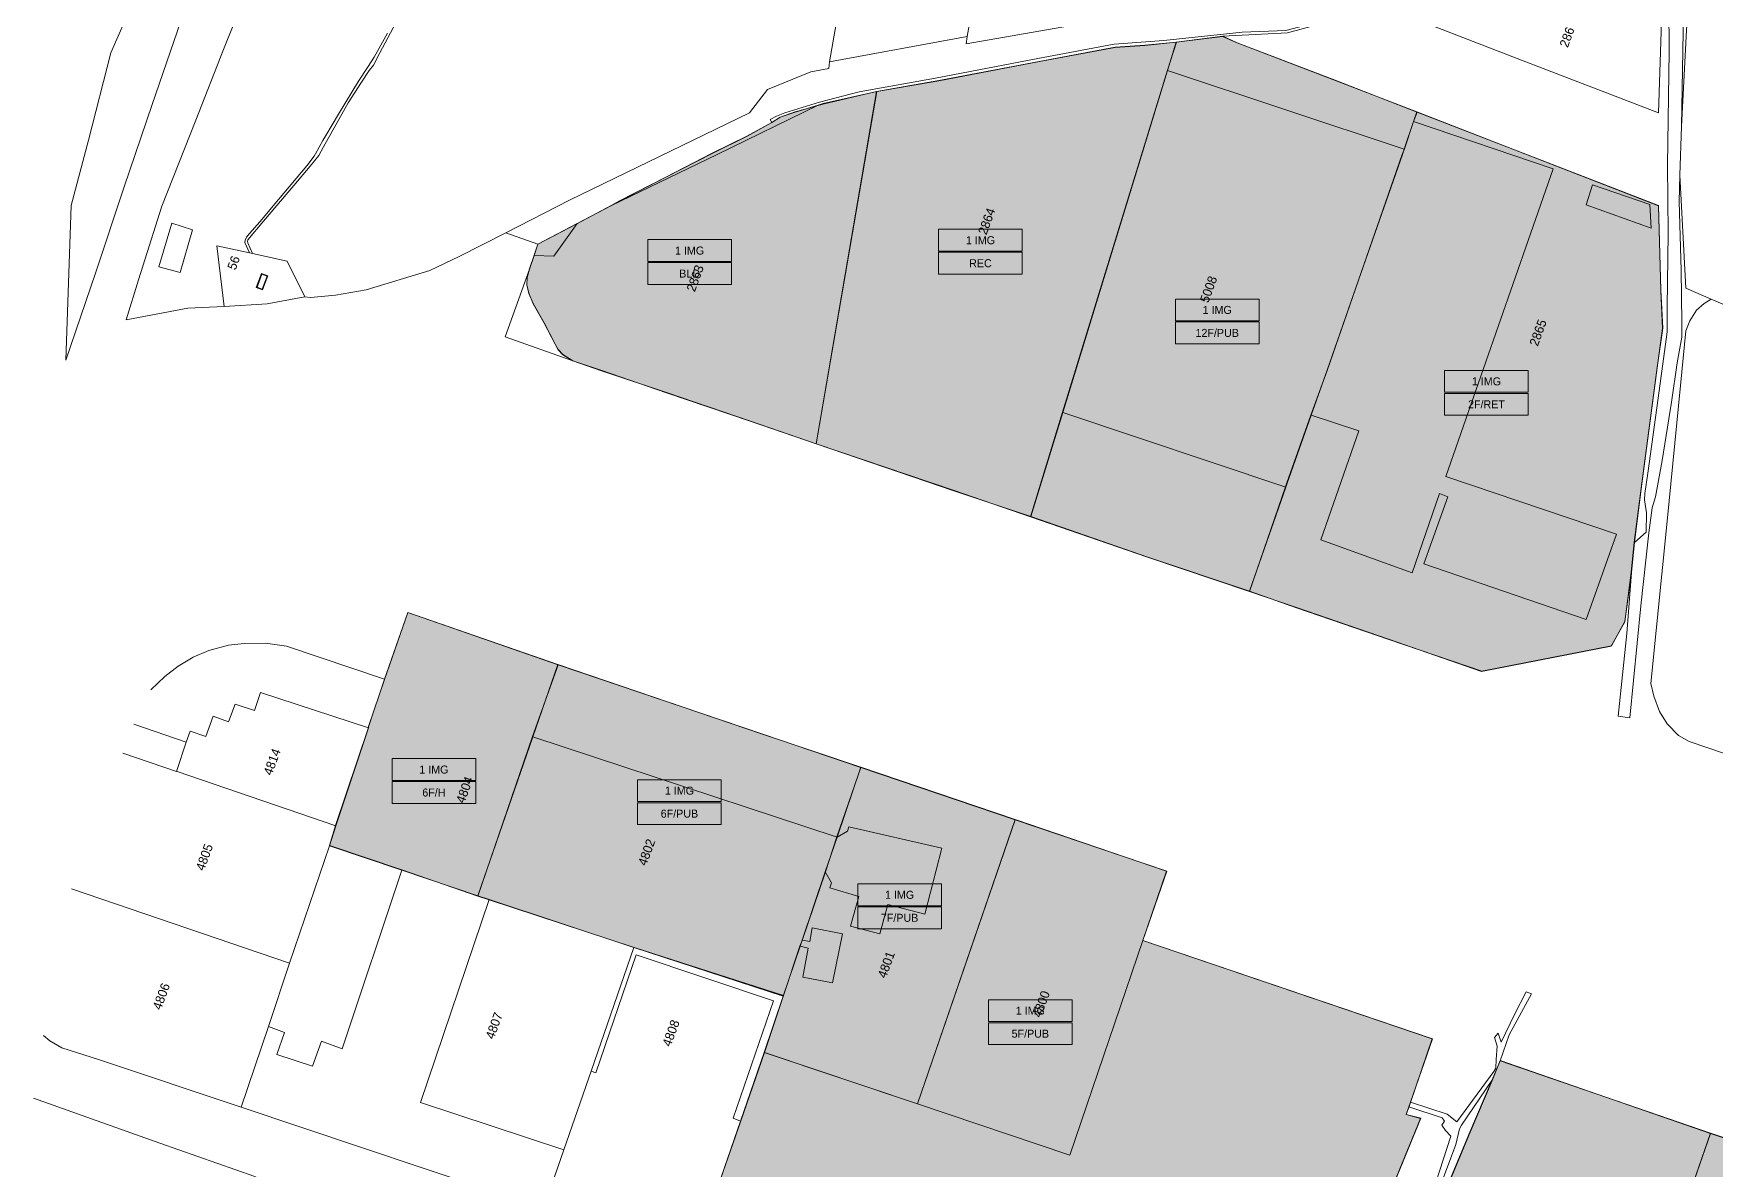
# Model space of a CAD drawing. Header units: metres. Extents: x -334141 to -333355, y -28195 to -27441.
# Drawn here: x -334075.8 to -333844.4, y -27808.7 to -27652.5 of the extents above; entities that cross this region are included whole.
import ezdxf
from ezdxf.enums import TextEntityAlignment as Align

# ---------------------------------------------------------------- set-up
doc = ezdxf.new("R2010")
doc.units = ezdxf.units.M
for name, color, linetype, lineweight, true_color in [('EB-11-PICTURES-PARCEL-COMMERCIAL', 7, 'CONTINUOUS', 18, 0x7c664f), ('EB-11-PICTURES-PARCEL-CONSTRUCTION', 7, 'CONTINUOUS', 18, 0xc8bcac), ('EB-11-PICTURES-PARCEL-INSTITUTIONAL', 7, 'CONTINUOUS', 18, 0x626568), ('EB-11-PICTURES-PARCEL-MULTIPLE', 7, 'CONTINUOUS', 18, 0x4a5a46), ('EB-11-PICTURES-PARCEL-RESIDENTIAL', 7, 'CONTINUOUS', 18, 0x4a5a46), ('EB-11-PICTURES-SCREENSHOT-COUNT', 7, 'CONTINUOUS', 18, 0x4a5a46), ('EB-11-PICTURES-TAG-COMMERCIAL', 7, 'CONTINUOUS', 18, 0x7c664f), ('EB-11-PICTURES-TAG-CONSTRUCTION', 7, 'CONTINUOUS', 18, 0xc8bcac), ('EB-11-PICTURES-TAG-INSTITUTIONAL', 7, 'CONTINUOUS', 18, 0x626568), ('EB-11-PICTURES-TAG-RECORDED', 7, 'CONTINUOUS', 18, 0x4a5a46), ('EB-11-PICTURES-TAG-RESIDENTIAL', 7, 'CONTINUOUS', 18, 0x4a5a46), ('EB-BASE-CADASTRAL-AREA', 7, 'CONTINUOUS', 9, 0x8a8d90), ('EB-BASE-DIVIDING', 7, 'CONTINUOUS', 18, 0xc8bcac), ('EB-BASE-EASEMENTS', 7, 'CONTINUOUS', 18, 0x71806b), ('EB-BASE-PARCEL-NUMBERS', 7, 'CONTINUOUS', 9, 0x8a8d90), ('EB-BASE-PARCELS', 7, 'CONTINUOUS', 18, 0x8a8d90), ('EB-BASE-STRUCTURES', 7, 'CONTINUOUS', 18, 0x4e504d)]:
    doc.layers.add(name, color=color, linetype=linetype, lineweight=lineweight, true_color=true_color)
doc.styles.add('OD-INTER', font='Inter.ttf')

msp = doc.modelspace()

# ---------------------------------------------------------------- hatches: boundary and pattern name
at = {"layer": 'EB-11-PICTURES-PARCEL-COMMERCIAL', "transparency": 33554656}
for points in [[(-333858.91, -27736.68), (-333876.72, -27740.16), (-333889.52, -27735.71), (-333902.15, -27731.38), (-333908.64, -27729.15), (-333903.69, -27714.78), (-333903.48, -27714.24), (-333900.19, -27704.92), (-333897.94, -27698.78), (-333893.3, -27685.29), (-333887.63, -27669.06), (-333887.33, -27668.29), (-333886.08, -27664.56), (-333885.58, -27663.25), (-333852.42, -27676.08), (-333852.09, -27687.74), (-333851.82, -27692.97), (-333852.56, -27698.38), (-333854.7, -27714.29), (-333855.72, -27722.36), (-333856.15, -27726.56), (-333857.04, -27733.31), (-333858.91, -27736.68)], [(-333845.26, -27803.66), (-333860.93, -27848.73), (-333891.65, -27835.21), (-333887.51, -27825.59), (-333878.31, -27803.49), (-333875.28, -27796.38), (-333874.16, -27793.64), (-333845.26, -27803.66)]]:
    msp.add_hatch(color=256, dxfattribs=at).paths.add_polyline_path(points)
at = {"layer": 'EB-11-PICTURES-PARCEL-CONSTRUCTION', "transparency": 33554656}
msp.add_hatch(color=256, dxfattribs=at).paths.add_polyline_path([(-333977.71, -27666.54), (-333974.31, -27664.67), (-333973.18, -27663.93), (-333971.12, -27663.23), (-333967.94, -27662.34), (-333967.28, -27662.14), (-333959.91, -27660.4), (-333968.19, -27708.84), (-333977.25, -27705.75), (-333988.77, -27701.79), (-333997.74, -27698.81), (-334001.67, -27697.45), (-334003.03, -27696.62), (-334003.66, -27695.93), (-334004.09, -27695.14), (-334005.65, -27692.2), (-334007.13, -27689.59), (-334007.73, -27688.13), (-334007.97, -27687.01), (-334007.93, -27686.01), (-334007.61, -27684.8), (-334006.99, -27682.94), (-334006.47, -27681.4), (-334001.1, -27678.6), (-333996.38, -27676.1), (-333995.25, -27675.47), (-333982.52, -27668.93), (-333977.71, -27666.54)])
at = {"layer": 'EB-11-PICTURES-PARCEL-INSTITUTIONAL', "transparency": 33554656}
for points in [[(-333903.69, -27714.78), (-333908.64, -27729.15), (-333922.64, -27724.44), (-333938.73, -27718.88), (-333934.34, -27704.49), (-333919.9, -27657.49), (-333918.66, -27653.64), (-333912.33, -27652.87), (-333910.33, -27653.72), (-333896.63, -27658.97), (-333885.58, -27663.25), (-333886.08, -27664.56), (-333887.33, -27668.29), (-333887.63, -27669.06), (-333893.3, -27685.29), (-333897.94, -27698.78), (-333900.19, -27704.92), (-333903.48, -27714.24), (-333903.69, -27714.78)], [(-334007.2, -27749.09), (-334003.7, -27739.23), (-333975.53, -27748.77), (-333962.08, -27753.35), (-333965.38, -27762.89), (-333966.94, -27767.72), (-333970.14, -27777.16), (-333970.45, -27777.92), (-333972.72, -27784.72), (-333993.23, -27778.12), (-334013.18, -27771.53), (-334014.73, -27771.03), (-334007.2, -27749.09)], [(-333965.38, -27762.89), (-333962.08, -27753.35), (-333940.85, -27760.54), (-333954.27, -27799.59), (-333975.31, -27792.52), (-333972.72, -27784.72), (-333970.45, -27777.92), (-333970.14, -27777.16), (-333966.94, -27767.72), (-333965.38, -27762.89)], [(-333923.3, -27777.15), (-333933.32, -27806.65), (-333954.27, -27799.59), (-333940.85, -27760.54), (-333920, -27767.6), (-333923.3, -27777.15)]]:
    msp.add_hatch(color=256, dxfattribs=at).paths.add_polyline_path(points)
at = {"layer": 'EB-11-PICTURES-PARCEL-MULTIPLE', "transparency": 33554656}
for points in [[(-333923.02, -27654.05), (-333918.66, -27653.64), (-333919.9, -27657.49), (-333934.34, -27704.49), (-333938.73, -27718.88), (-333949.25, -27715.28), (-333968.19, -27708.84), (-333959.91, -27660.4), (-333951.34, -27658.93), (-333937.54, -27656.31), (-333927.11, -27654.34), (-333923.02, -27654.05)], [(-333985.11, -27820.81), (-333984.38, -27818.62), (-333978.61, -27802.06), (-333975.31, -27792.52), (-333954.27, -27799.59), (-333933.32, -27806.65), (-333923.3, -27777.15), (-333883.5, -27790.65), (-333886.5, -27799.43), (-333886.7, -27799.97), (-333887.11, -27801.07), (-333885.09, -27801.58), (-333901.7, -27842.07), (-333902.67, -27843.37), (-333903.63, -27844.22), (-333904.96, -27845.07), (-333905.43, -27845.38), (-333907.12, -27845.99), (-333908.79, -27846.04), (-333909.99, -27846), (-333985.11, -27820.81)], [(-333845.26, -27803.66), (-333812.78, -27814.57), (-333829.29, -27862.61), (-333845.79, -27855.37), (-333853.63, -27851.98), (-333860.93, -27848.73), (-333845.26, -27803.66)]]:
    msp.add_hatch(color=256, dxfattribs=at).paths.add_polyline_path(points)
at = {"layer": 'EB-11-PICTURES-PARCEL-RESIDENTIAL', "transparency": 33554656}
msp.add_hatch(color=256, dxfattribs=at).paths.add_polyline_path([(-334029.74, -27747.85), (-334029.74, -27747.74), (-334027.57, -27741.27), (-334024.37, -27732.06), (-334003.7, -27739.23), (-334007.2, -27749.09), (-334014.73, -27771.03), (-334025.16, -27767.44), (-334035.13, -27764.09), (-334034.29, -27761.35), (-334029.74, -27747.85)])
at = {"layer": 'EB-11-PICTURES-SCREENSHOT-COUNT', "transparency": 33554687}
for points in [[(-333991.36, -27683.79), (-333979.86, -27683.79), (-333979.86, -27680.79), (-333991.36, -27680.79)], [(-333951.37, -27682.37), (-333939.87, -27682.37), (-333939.87, -27679.37), (-333951.37, -27679.37)], [(-333918.82, -27691.95), (-333907.32, -27691.95), (-333907.32, -27688.95), (-333918.82, -27688.95)], [(-333881.8, -27701.77), (-333870.3, -27701.77), (-333870.3, -27698.77), (-333881.8, -27698.77)], [(-334026.52, -27755.14), (-334015.02, -27755.14), (-334015.02, -27752.14), (-334026.52, -27752.14)], [(-333992.76, -27758.04), (-333981.26, -27758.04), (-333981.26, -27755.04), (-333992.76, -27755.04)], [(-333962.49, -27772.36), (-333950.99, -27772.36), (-333950.99, -27769.36), (-333962.49, -27769.36)], [(-333944.51, -27788.29), (-333933.01, -27788.29), (-333933.01, -27785.29), (-333944.51, -27785.29)]]:
    msp.add_hatch(color=256, dxfattribs=at).paths.add_polyline_path(points)
at = {"layer": 'EB-11-PICTURES-TAG-COMMERCIAL', "transparency": 33554687}
msp.add_hatch(color=256, dxfattribs=at).paths.add_polyline_path([(-333881.8, -27704.93), (-333870.3, -27704.93), (-333870.3, -27701.93), (-333881.8, -27701.93)])
at = {"layer": 'EB-11-PICTURES-TAG-CONSTRUCTION', "transparency": 33554687}
msp.add_hatch(color=256, dxfattribs=at).paths.add_polyline_path([(-333991.36, -27686.95), (-333979.86, -27686.95), (-333979.86, -27683.95), (-333991.36, -27683.95)])
at = {"layer": 'EB-11-PICTURES-TAG-INSTITUTIONAL', "transparency": 33554687}
for points in [[(-333918.82, -27695.11), (-333907.32, -27695.11), (-333907.32, -27692.11), (-333918.82, -27692.11)], [(-333992.76, -27761.2), (-333981.26, -27761.2), (-333981.26, -27758.2), (-333992.76, -27758.2)], [(-333962.49, -27775.52), (-333950.99, -27775.52), (-333950.99, -27772.52), (-333962.49, -27772.52)], [(-333944.51, -27791.45), (-333933.01, -27791.45), (-333933.01, -27788.45), (-333944.51, -27788.45)]]:
    msp.add_hatch(color=256, dxfattribs=at).paths.add_polyline_path(points)
at = {"layer": 'EB-11-PICTURES-TAG-RECORDED', "transparency": 33554687}
msp.add_hatch(color=256, dxfattribs=at).paths.add_polyline_path([(-333951.37, -27685.53), (-333939.87, -27685.53), (-333939.87, -27682.53), (-333951.37, -27682.53)])
at = {"layer": 'EB-11-PICTURES-TAG-RESIDENTIAL', "transparency": 33554687}
msp.add_hatch(color=256, dxfattribs=at).paths.add_polyline_path([(-334026.52, -27758.3), (-334015.02, -27758.3), (-334015.02, -27755.3), (-334026.52, -27755.3)])

# ---------------------------------------------------------------- linework, layer by layer
at = {"layer": 'EB-11-PICTURES-PARCEL-COMMERCIAL'}
for points in [[(-333858.91, -27736.68), (-333876.72, -27740.16), (-333889.52, -27735.71), (-333902.15, -27731.38), (-333908.64, -27729.15), (-333903.69, -27714.78), (-333903.48, -27714.24), (-333900.19, -27704.92), (-333897.94, -27698.78), (-333893.3, -27685.29), (-333887.63, -27669.06), (-333887.33, -27668.29), (-333886.08, -27664.56), (-333885.58, -27663.25), (-333852.42, -27676.08), (-333852.09, -27687.74), (-333851.82, -27692.97), (-333852.56, -27698.38), (-333854.7, -27714.29), (-333855.72, -27722.36), (-333856.15, -27726.56), (-333857.04, -27733.31), (-333858.91, -27736.68)], [(-333845.26, -27803.66), (-333860.93, -27848.73), (-333891.65, -27835.21), (-333887.51, -27825.59), (-333878.31, -27803.49), (-333875.28, -27796.38), (-333874.16, -27793.64), (-333845.26, -27803.66)]]:
    msp.add_lwpolyline(points, close=True, dxfattribs=at)
at = {"layer": 'EB-11-PICTURES-PARCEL-CONSTRUCTION'}
msp.add_lwpolyline([(-333977.71, -27666.54), (-333974.31, -27664.67), (-333973.18, -27663.93), (-333971.12, -27663.23), (-333967.94, -27662.34), (-333967.28, -27662.14), (-333959.91, -27660.4), (-333968.19, -27708.84), (-333977.25, -27705.75), (-333988.77, -27701.79), (-333997.74, -27698.81), (-334001.67, -27697.45), (-334003.03, -27696.62), (-334003.66, -27695.93), (-334004.09, -27695.14), (-334005.65, -27692.2), (-334007.13, -27689.59), (-334007.73, -27688.13), (-334007.97, -27687.01), (-334007.93, -27686.01), (-334007.61, -27684.8), (-334006.99, -27682.94), (-334006.47, -27681.4), (-334001.1, -27678.6), (-333996.38, -27676.1), (-333995.25, -27675.47), (-333982.52, -27668.93), (-333977.71, -27666.54)], close=True, dxfattribs=at)
at = {"layer": 'EB-11-PICTURES-PARCEL-INSTITUTIONAL'}
for points in [[(-333903.69, -27714.78), (-333908.64, -27729.15), (-333922.64, -27724.44), (-333938.73, -27718.88), (-333934.34, -27704.49), (-333919.9, -27657.49), (-333918.66, -27653.64), (-333912.33, -27652.87), (-333910.33, -27653.72), (-333896.63, -27658.97), (-333885.58, -27663.25), (-333886.08, -27664.56), (-333887.33, -27668.29), (-333887.63, -27669.06), (-333893.3, -27685.29), (-333897.94, -27698.78), (-333900.19, -27704.92), (-333903.48, -27714.24), (-333903.69, -27714.78)], [(-334007.2, -27749.09), (-334003.7, -27739.23), (-333975.53, -27748.77), (-333962.08, -27753.35), (-333965.38, -27762.89), (-333966.94, -27767.72), (-333970.14, -27777.16), (-333970.45, -27777.92), (-333972.72, -27784.72), (-333993.23, -27778.12), (-334013.18, -27771.53), (-334014.73, -27771.03), (-334007.2, -27749.09)], [(-333965.38, -27762.89), (-333962.08, -27753.35), (-333940.85, -27760.54), (-333954.27, -27799.59), (-333975.31, -27792.52), (-333972.72, -27784.72), (-333970.45, -27777.92), (-333970.14, -27777.16), (-333966.94, -27767.72), (-333965.38, -27762.89)], [(-333923.3, -27777.15), (-333933.32, -27806.65), (-333954.27, -27799.59), (-333940.85, -27760.54), (-333920, -27767.6), (-333923.3, -27777.15)]]:
    msp.add_lwpolyline(points, close=True, dxfattribs=at)
at = {"layer": 'EB-11-PICTURES-PARCEL-MULTIPLE'}
for points in [[(-333923.02, -27654.05), (-333918.66, -27653.64), (-333919.9, -27657.49), (-333934.34, -27704.49), (-333938.73, -27718.88), (-333949.25, -27715.28), (-333968.19, -27708.84), (-333959.91, -27660.4), (-333951.34, -27658.93), (-333937.54, -27656.31), (-333927.11, -27654.34), (-333923.02, -27654.05)], [(-333985.11, -27820.81), (-333984.38, -27818.62), (-333978.61, -27802.06), (-333975.31, -27792.52), (-333954.27, -27799.59), (-333933.32, -27806.65), (-333923.3, -27777.15), (-333883.5, -27790.65), (-333886.5, -27799.43), (-333886.7, -27799.97), (-333887.11, -27801.07), (-333885.09, -27801.58), (-333901.7, -27842.07), (-333902.67, -27843.37), (-333903.63, -27844.22), (-333904.96, -27845.07), (-333905.43, -27845.38), (-333907.12, -27845.99), (-333908.79, -27846.04), (-333909.99, -27846), (-333985.11, -27820.81)], [(-333845.26, -27803.66), (-333812.78, -27814.57), (-333829.29, -27862.61), (-333845.79, -27855.37), (-333853.63, -27851.98), (-333860.93, -27848.73), (-333845.26, -27803.66)]]:
    msp.add_lwpolyline(points, close=True, dxfattribs=at)
at = {"layer": 'EB-11-PICTURES-PARCEL-RESIDENTIAL'}
msp.add_lwpolyline([(-334029.74, -27747.85), (-334029.74, -27747.74), (-334027.57, -27741.27), (-334024.37, -27732.06), (-334003.7, -27739.23), (-334007.2, -27749.09), (-334014.73, -27771.03), (-334025.16, -27767.44), (-334035.13, -27764.09), (-334034.29, -27761.35), (-334029.74, -27747.85)], close=True, dxfattribs=at)
at = {"layer": 'EB-11-PICTURES-SCREENSHOT-COUNT'}
for points in [[(-333991.36, -27683.79), (-333979.86, -27683.79), (-333979.86, -27680.79), (-333991.36, -27680.79)], [(-333951.37, -27682.37), (-333939.87, -27682.37), (-333939.87, -27679.37), (-333951.37, -27679.37)], [(-333918.82, -27691.95), (-333907.32, -27691.95), (-333907.32, -27688.95), (-333918.82, -27688.95)], [(-333881.8, -27701.77), (-333870.3, -27701.77), (-333870.3, -27698.77), (-333881.8, -27698.77)], [(-334026.52, -27755.14), (-334015.02, -27755.14), (-334015.02, -27752.14), (-334026.52, -27752.14)], [(-333992.76, -27758.04), (-333981.26, -27758.04), (-333981.26, -27755.04), (-333992.76, -27755.04)], [(-333962.49, -27772.36), (-333950.99, -27772.36), (-333950.99, -27769.36), (-333962.49, -27769.36)], [(-333944.51, -27788.29), (-333933.01, -27788.29), (-333933.01, -27785.29), (-333944.51, -27785.29)]]:
    msp.add_lwpolyline(points, close=True, dxfattribs=at)
at = {"layer": 'EB-11-PICTURES-TAG-COMMERCIAL'}
msp.add_lwpolyline([(-333881.8, -27704.93), (-333870.3, -27704.93), (-333870.3, -27701.93), (-333881.8, -27701.93)], close=True, dxfattribs=at)
at = {"layer": 'EB-11-PICTURES-TAG-CONSTRUCTION'}
msp.add_lwpolyline([(-333991.36, -27686.95), (-333979.86, -27686.95), (-333979.86, -27683.95), (-333991.36, -27683.95)], close=True, dxfattribs=at)
at = {"layer": 'EB-11-PICTURES-TAG-INSTITUTIONAL'}
for points in [[(-333918.82, -27695.11), (-333907.32, -27695.11), (-333907.32, -27692.11), (-333918.82, -27692.11)], [(-333992.76, -27761.2), (-333981.26, -27761.2), (-333981.26, -27758.2), (-333992.76, -27758.2)], [(-333962.49, -27775.52), (-333950.99, -27775.52), (-333950.99, -27772.52), (-333962.49, -27772.52)], [(-333944.51, -27791.45), (-333933.01, -27791.45), (-333933.01, -27788.45), (-333944.51, -27788.45)]]:
    msp.add_lwpolyline(points, close=True, dxfattribs=at)
at = {"layer": 'EB-11-PICTURES-TAG-RECORDED'}
msp.add_lwpolyline([(-333951.37, -27685.53), (-333939.87, -27685.53), (-333939.87, -27682.53), (-333951.37, -27682.53)], close=True, dxfattribs=at)
at = {"layer": 'EB-11-PICTURES-TAG-RESIDENTIAL'}
msp.add_lwpolyline([(-334026.52, -27758.3), (-334015.02, -27758.3), (-334015.02, -27755.3), (-334026.52, -27755.3)], close=True, dxfattribs=at)
at = {"layer": 'EB-BASE-CADASTRAL-AREA'}
for points in [[(-334045.19, -27687.37), (-334044.48, -27685.44), (-334043.61, -27685.75), (-334044.32, -27687.69), (-334045.19, -27687.37)], [(-334045.09, -27687.34), (-334044.43, -27685.54), (-334043.71, -27685.8), (-334044.37, -27687.6), (-334045.09, -27687.34)]]:
    msp.add_lwpolyline(points, dxfattribs=at)
at = {"layer": 'EB-BASE-DIVIDING'}
for points in [[(-333849.25, -27665.23), (-333848.94, -27649.6), (-333848.81, -27643.19), (-333851.02, -27642.47), (-333850.91, -27654.86), (-333851.16, -27670.54), (-333851.08, -27679.91), (-333851.22, -27690.12), (-333851.19, -27693.47), (-333852.43, -27702.57), (-333853.86, -27712.87), (-333854.28, -27715.71), (-333854.31, -27716.57), (-333854.07, -27718.33), (-333854.1, -27721.02), (-333855.71, -27722.41)], [(-333885.38, -27647.42), (-333885.55, -27647.05), (-333895.82, -27649.95), (-333903.64, -27652.05), (-333909.64, -27652.28), (-333920.4, -27653.41), (-333927.22, -27653.92), (-333937.75, -27655.88), (-333951.78, -27658.59), (-333962.28, -27660.46), (-333967.75, -27661.87), (-333972.51, -27663.36), (-333973.68, -27663.83), (-333974.52, -27664.29), (-333974.31, -27664.67)], [(-333890.21, -27648.8), (-333903.39, -27652.36), (-333912.3, -27652.82)], [(-333856.12, -27726.57), (-333856.77, -27734.94), (-333857.96, -27746.31), (-333856.35, -27746.52), (-333854.83, -27731.12), (-333853.74, -27721.11), (-333853.29, -27717.68), (-333852.8, -27716.16), (-333851.88, -27711.17), (-333850.63, -27703.14), (-333849.85, -27697.71), (-333849.17, -27694.18), (-333849.21, -27692.15), (-333849.29, -27685.02), (-333849.55, -27675.55), (-333849.48, -27671.94)], [(-334010.86, -27679.83), (-334006.47, -27681.41)], [(-333886.49, -27799.37), (-333881.46, -27801), (-333880.12, -27802.08), (-333875.02, -27795.15), (-333874.77, -27794.68), (-333874.7, -27793.5), (-333874.58, -27791.69), (-333874.96, -27790.49), (-333874.43, -27789.88), (-333874.03, -27791.14), (-333872.21, -27787.32), (-333870.6, -27784.21), (-333869.87, -27784.46), (-333872.92, -27790.13), (-333874.15, -27793.68)], [(-333875.31, -27796.41), (-333879.5, -27802.51), (-333879.75, -27803.04), (-333880.26, -27805.17), (-333882.36, -27810.84)], [(-333883, -27810.4), (-333880.93, -27804.05), (-333881.68, -27803.27), (-333882.18, -27802.52), (-333881.83, -27801.96), (-333882.16, -27801.51), (-333886.71, -27800)]]:
    msp.add_lwpolyline(points, dxfattribs=at)
at = {"layer": 'EB-BASE-EASEMENTS'}
for points in [[(-334025.99, -27651), (-334028.18, -27655.1), (-334029.08, -27656.79), (-334029.68, -27657.54), (-334030.74, -27659.14), (-334032.57, -27661.97), (-334033.85, -27664.27), (-334035.94, -27668.04), (-334036.58, -27669.21), (-334037.78, -27670.7), (-334040.03, -27673.35), (-334044.19, -27678.25), (-334046.35, -27680.8), (-334046.41, -27681.04), (-334046.34, -27681.24), (-334045.7, -27682.71)], [(-334046.1, -27682.62), (-334046.75, -27681.18), (-334046.73, -27680.85), (-334046.52, -27680.45), (-334046.13, -27679.96), (-334044.68, -27678.33), (-334042.15, -27675.27), (-334038.25, -27670.63), (-334037.23, -27669.33), (-334037.05, -27669.01), (-334036.02, -27667.18), (-334035.64, -27666.47), (-334033.89, -27663.53), (-334031.14, -27659.01), (-334029.9, -27657.14), (-334029, -27655.71), (-334027.15, -27652.4)], [(-334054.81, -27749.87), (-334062.01, -27747.4)]]:
    msp.add_lwpolyline(points, dxfattribs=at)
at = {"layer": 'EB-BASE-PARCELS'}
for points in [[(-334071.39, -27697.38), (-334067.28, -27685.38), (-334063.36, -27673.52), (-334059.52, -27662.21), (-334053.55, -27644.85), (-334050.93, -27638.1), (-334049.22, -27633.89), (-334044.48, -27622), (-334042.04, -27615.68), (-334035.2, -27602.6)], [(-334008.43, -27613.46), (-334012.51, -27611.76), (-334028.14, -27605.24), (-334031.21, -27610.13), (-334035.55, -27619.14), (-334041.08, -27633.19), (-334049.71, -27654.65), (-334053.52, -27664.37), (-334058.16, -27676.18), (-334061.37, -27686.33), (-334063.07, -27691.83)], [(-334048.29, -27616.77), (-334049.32, -27619.07), (-334056.08, -27634.3), (-334065.17, -27655.09), (-334068.28, -27667.1), (-334070.66, -27676.11), (-334071.39, -27697.38)], [(-333966.39, -27656.35), (-333962.26, -27632.72)], [(-333945.12, -27640), (-333947.44, -27652.84)], [(-333885.38, -27647.42), (-333860.16, -27642.55), (-333851.7, -27642.38), (-333852.42, -27663.35), (-333871.84, -27655.87), (-333890.21, -27648.8)], [(-333849.25, -27665.23), (-333848.54, -27651.99), (-333848.01, -27643.51), (-333842.82, -27646.12), (-333825.44, -27654.72), (-333816.45, -27658.94), (-333813.31, -27660.37)], [(-333922.86, -27649.54), (-333933.37, -27651.38), (-333947.58, -27653.87), (-333947.44, -27652.84)], [(-333947.44, -27652.84), (-333966.39, -27656.35)], [(-333918.7, -27653.62), (-333923, -27654.09), (-333927.13, -27654.36), (-333937.51, -27656.31), (-333951.36, -27658.94), (-333959.88, -27660.42)], [(-333919.9, -27657.54), (-333918.7, -27653.62)], [(-333912.3, -27652.82), (-333918.7, -27653.62)], [(-333912.3, -27652.82), (-333910.34, -27653.72), (-333896.58, -27658.98), (-333885.61, -27663.2)], [(-333977.39, -27663.34), (-333974.91, -27660.15), (-333968.94, -27657.7), (-333966.46, -27657.24), (-333966.39, -27656.35)], [(-333934.3, -27704.53), (-333919.9, -27657.54)], [(-333968.2, -27708.87), (-333959.88, -27660.42)], [(-333959.88, -27660.42), (-333967.26, -27662.09), (-333967.93, -27662.3)], [(-333967.93, -27662.3), (-333971.08, -27663.27), (-333973.16, -27663.95), (-333974.31, -27664.67)], [(-334010.86, -27679.83), (-334002.11, -27675.37), (-333977.39, -27663.34)], [(-333974.31, -27664.67), (-333977.74, -27666.58), (-333982.51, -27668.91), (-333995.24, -27675.52), (-333996.36, -27676.11)], [(-333886.06, -27664.54), (-333887.35, -27668.33)], [(-333885.61, -27663.2), (-333886.06, -27664.54)], [(-333885.61, -27663.2), (-333852.41, -27676.12), (-333852.07, -27687.79), (-333851.85, -27693)], [(-333849.25, -27665.23), (-333849.48, -27671.94)], [(-333887.35, -27668.33), (-333887.61, -27669.08), (-333893.29, -27685.29), (-333897.97, -27698.73), (-333900.15, -27704.9)], [(-333849.48, -27671.94), (-333848.66, -27687.48), (-333845.15, -27688.97)], [(-333996.36, -27676.11), (-334001.07, -27678.58)], [(-334001.07, -27678.58), (-334006.47, -27681.41)], [(-334038.51, -27688.63), (-334037.75, -27688.74), (-334034.31, -27688.42), (-334030.09, -27687.67), (-334021.32, -27685.05), (-334017.3, -27683.1), (-334010.86, -27679.83)], [(-334006.47, -27681.41), (-334007, -27682.96)], [(-334046.1, -27682.62), (-334050.6, -27681.65), (-334049.59, -27689.98)], [(-334045.7, -27682.71), (-334046.1, -27682.62)], [(-334038.51, -27688.63), (-334040.96, -27683.74), (-334045.7, -27682.71)], [(-334007, -27682.96), (-334007.64, -27684.83)], [(-334007.64, -27684.83), (-334007.94, -27686.01), (-334007.98, -27687), (-334007.71, -27688.18), (-334007.11, -27689.55), (-334005.62, -27692.24), (-334004.11, -27695.17), (-334003.67, -27695.88), (-334003.04, -27696.59), (-334001.65, -27697.44)], [(-334063.07, -27691.83), (-334054.58, -27690.23), (-334049.59, -27689.98)], [(-334049.59, -27689.98), (-334043.68, -27689.59), (-334038.51, -27688.63)], [(-333848.2, -27749.78), (-333849.64, -27748.97), (-333851.21, -27747.36), (-333852.28, -27745.67), (-333853.05, -27743.56), (-333853.47, -27741.83), (-333851.21, -27719.47), (-333849.39, -27700.83), (-333848.64, -27693.31), (-333848.07, -27691.93), (-333847.15, -27690.47), (-333846.11, -27689.55), (-333845.15, -27688.97)], [(-333845.15, -27688.97), (-333819.82, -27699.87), (-333803.72, -27706.74)], [(-333855.71, -27722.41), (-333854.67, -27714.35), (-333852.59, -27698.43), (-333851.85, -27693)], [(-334001.65, -27697.44), (-333997.7, -27698.76), (-333988.79, -27701.83), (-333977.29, -27705.74), (-333968.2, -27708.87)], [(-333938.7, -27718.87), (-333934.3, -27704.53)], [(-333900.15, -27704.9), (-333903.46, -27714.27), (-333903.65, -27714.82)], [(-333968.2, -27708.87), (-333949.29, -27715.31), (-333938.7, -27718.87)], [(-333903.65, -27714.82), (-333908.65, -27729.12)], [(-333938.7, -27718.87), (-333922.6, -27724.44), (-333908.65, -27729.12)], [(-333856.12, -27726.57), (-333855.71, -27722.41)], [(-333876.68, -27740.11), (-333858.87, -27736.63), (-333857.04, -27733.29), (-333856.12, -27726.57)], [(-333908.65, -27729.12), (-333902.17, -27731.42), (-333889.49, -27735.75)], [(-334027.55, -27741.23), (-334024.35, -27732.05)], [(-334024.35, -27732.05), (-334003.71, -27739.19)], [(-334059.67, -27742.66), (-334057.74, -27740.85), (-334055.92, -27739.42), (-334053.85, -27738.21), (-334051.7, -27737.25), (-334049, -27736.54), (-334046.85, -27736.3), (-334043.93, -27736.25), (-334041.02, -27736.67), (-334027.55, -27741.23)], [(-333889.49, -27735.75), (-333876.68, -27740.11)], [(-334003.71, -27739.19), (-334007.16, -27749.15)], [(-334003.71, -27739.19), (-333975.57, -27748.78), (-333962.08, -27753.3)], [(-334029.77, -27747.89), (-334029.74, -27747.78), (-334027.55, -27741.23)], [(-334034.26, -27761.38), (-334029.77, -27747.89)], [(-334007.16, -27749.15), (-334014.73, -27771)], [(-333820.93, -27759.06), (-333848.2, -27749.78)], [(-334056.15, -27753.9), (-334063.52, -27751.38)], [(-334034.26, -27761.38), (-334056.06, -27753.93), (-334056.15, -27753.9)], [(-333965.34, -27762.92), (-333962.08, -27753.3)], [(-333940.87, -27760.51), (-333962.08, -27753.3)], [(-334035.14, -27764.11), (-334034.26, -27761.38)], [(-333940.87, -27760.51), (-333954.26, -27799.61)], [(-333940.87, -27760.51), (-333920.04, -27767.61)], [(-334035.14, -27764.11), (-334040.6, -27780.28)], [(-334025.17, -27767.48), (-334035.14, -27764.11)], [(-333966.96, -27767.72), (-333965.34, -27762.92)], [(-334014.73, -27771), (-334025.17, -27767.48)], [(-333970.13, -27777.1), (-333966.96, -27767.72)], [(-333920.04, -27767.61), (-333923.3, -27777.13)], [(-334040.6, -27780.28), (-334070.59, -27770.03)], [(-334013.18, -27771.51), (-334014.73, -27771)], [(-333993.26, -27778.1), (-334013.18, -27771.51)], [(-333993.26, -27778.1), (-333999.15, -27795.09)], [(-333972.73, -27784.78), (-333993.26, -27778.1)], [(-333972.73, -27784.78), (-333970.41, -27777.93)], [(-333970.41, -27777.93), (-333970.13, -27777.1)], [(-333923.3, -27777.13), (-333933.34, -27806.64), (-333954.26, -27799.61)], [(-333923.3, -27777.13), (-333883.47, -27790.66), (-333886.49, -27799.37)], [(-334040.6, -27780.28), (-334043.53, -27788.97)], [(-333975.34, -27792.53), (-333972.73, -27784.78)], [(-334074.45, -27790.18), (-334073.57, -27790.95), (-334071.94, -27791.92), (-334066.9, -27793.5), (-334047.27, -27800.05)], [(-334043.53, -27788.97), (-334047.27, -27800.05)], [(-333975.34, -27792.53), (-333978.61, -27802)], [(-333954.26, -27799.61), (-333975.34, -27792.53)], [(-333874.15, -27793.68), (-333875.31, -27796.41)], [(-333845.26, -27803.63), (-333874.15, -27793.68)], [(-333999.15, -27795.09), (-334002.89, -27805.9)], [(-333875.31, -27796.41), (-333878.32, -27803.48), (-333887.55, -27825.54), (-333891.62, -27835.24)], [(-334075.8, -27798.82), (-334058.47, -27804.99), (-334045.39, -27809.6), (-334034.61, -27814.63), (-334032.84, -27815.5), (-334024.57, -27818.23), (-334008.65, -27823.7)], [(-333886.49, -27799.37), (-333886.71, -27800)], [(-334047.27, -27800.05), (-334005.69, -27813.98)], [(-333985.12, -27820.81), (-333909.94, -27846.02), (-333908.81, -27846.05), (-333907.11, -27845.94), (-333905.39, -27845.33), (-333904.92, -27845.11), (-333903.61, -27844.19), (-333902.7, -27843.35), (-333901.7, -27842.05), (-333885.13, -27801.63), (-333887.08, -27801.05), (-333886.71, -27800)], [(-333978.61, -27802), (-333984.35, -27818.59)], [(-333860.89, -27848.73), (-333845.26, -27803.63)], [(-333812.81, -27814.56), (-333845.26, -27803.63)], [(-334002.89, -27805.9), (-334005.41, -27813.19)]]:
    msp.add_lwpolyline(points, dxfattribs=at)
at = {"layer": 'EB-BASE-STRUCTURES'}
for points in [[(-333887.35, -27668.33), (-333919.9, -27657.54)], [(-333996.36, -27676.11), (-333981.8, -27669.1), (-333967.93, -27662.3)], [(-333886.06, -27664.54), (-333866.87, -27671.07), (-333881.63, -27713.33), (-333858.15, -27721.29), (-333862.33, -27733.01), (-333884.65, -27725.34), (-333881.36, -27716.13), (-333882.51, -27715.7), (-333886.26, -27726.6), (-333898.81, -27722.05), (-333893.62, -27707.05), (-333900.15, -27704.9)], [(-333853.4, -27679.19), (-333862.35, -27676), (-333861.49, -27673.24), (-333853.59, -27675.95)], [(-333853.59, -27675.95), (-333853.4, -27679.19)], [(-334053.98, -27679.46), (-334055.64, -27685.29), (-334058.57, -27684.52), (-334056.78, -27678.53)], [(-334056.78, -27678.53), (-334053.98, -27679.46)], [(-334007, -27682.96), (-334004.28, -27683.07), (-334001.07, -27678.58)], [(-334007.64, -27684.83), (-334010.95, -27694.13), (-334001.65, -27697.44)], [(-333903.65, -27714.82), (-333934.3, -27704.53)], [(-334054.81, -27749.87), (-334054.3, -27748.35), (-334052.11, -27749.08), (-334051.13, -27746.32), (-334048.99, -27747.07), (-334048.11, -27744.64), (-334045.45, -27745.54), (-334044.6, -27743.04), (-334029.77, -27747.89)], [(-334056.15, -27753.9), (-334054.81, -27749.87)], [(-334007.16, -27749.15), (-333965.34, -27762.92)], [(-333966.96, -27767.72), (-333966.1, -27769.22), (-333966.32, -27769.91), (-333962.34, -27771.07), (-333963.47, -27775.15), (-333959.44, -27776.24), (-333958.34, -27772.17), (-333953.28, -27773.52), (-333950.91, -27764.43), (-333963.73, -27761.52), (-333963.89, -27762.13), (-333965.34, -27762.92)], [(-334025.17, -27767.48), (-334033.4, -27792.04), (-334036.24, -27790.96), (-334037.47, -27794.43), (-334042.36, -27792.83), (-334041.33, -27789.81), (-334043.53, -27788.97)], [(-334002.89, -27805.9), (-334022.61, -27799.42), (-334013.18, -27771.51)], [(-333970.13, -27777.1), (-333969.09, -27777.29), (-333968.75, -27775.42), (-333964.57, -27776.23), (-333965.98, -27782.97), (-333970.04, -27782.17), (-333969.32, -27778.21), (-333970.41, -27777.93)], [(-333978.61, -27802), (-333979.62, -27801.59), (-333974.09, -27785.44), (-333992.98, -27779.09), (-333998.52, -27795.32), (-333999.15, -27795.09)]]:
    msp.add_lwpolyline(points, dxfattribs=at)

# ---------------------------------------------------------------- texts
at = {"layer": 'EB-11-PICTURES-SCREENSHOT-COUNT', "true_color": 0xf4f2ed, "style": 'OD-INTER'}
for p in [(-333945.62, -27680.87), (-333985.61, -27682.29), (-333913.07, -27690.45), (-333876.05, -27700.27), (-334020.77, -27753.64), (-333987.01, -27756.54), (-333956.74, -27770.86), (-333938.76, -27786.79)]:
    msp.add_text('1 IMG', height=1.1, dxfattribs=at).set_placement(p, align=Align.MIDDLE_CENTER)
at = {"layer": 'EB-11-PICTURES-TAG-COMMERCIAL', "true_color": 0xf4f2ed, "style": 'OD-INTER'}
msp.add_text('2F/RET', height=1.1, dxfattribs=at).set_placement((-333876.05, -27703.43), align=Align.MIDDLE_CENTER)
at = {"layer": 'EB-11-PICTURES-TAG-CONSTRUCTION', "true_color": 0x151515, "style": 'OD-INTER'}
msp.add_text('BLD', height=1.1, dxfattribs=at).set_placement((-333985.61, -27685.45), align=Align.MIDDLE_CENTER)
at = {"layer": 'EB-11-PICTURES-TAG-INSTITUTIONAL', "true_color": 0xf4f2ed, "style": 'OD-INTER'}
for s, p in [('12F/PUB', (-333913.07, -27693.61)), ('6F/PUB', (-333987.01, -27759.7)), ('7F/PUB', (-333956.74, -27774.02)), ('5F/PUB', (-333938.76, -27789.95))]:
    msp.add_text(s, height=1.1, dxfattribs=at).set_placement(p, align=Align.MIDDLE_CENTER)
at = {"layer": 'EB-11-PICTURES-TAG-RECORDED', "true_color": 0xf4f2ed, "style": 'OD-INTER'}
msp.add_text('REC', height=1.1, dxfattribs=at).set_placement((-333945.62, -27684.03), align=Align.MIDDLE_CENTER)
at = {"layer": 'EB-11-PICTURES-TAG-RESIDENTIAL', "true_color": 0xf4f2ed, "style": 'OD-INTER'}
msp.add_text('6F/H', height=1.1, dxfattribs=at).set_placement((-334020.77, -27756.8), align=Align.MIDDLE_CENTER)
at = {"layer": 'EB-BASE-PARCEL-NUMBERS', "style": 'OD-INTER'}
for s, p in [('2867', (-333864.87, -27654.47)), ('2864', (-333944.81, -27680.23)), ('56', (-334048.04, -27685.06)), ('2863', (-333984.9, -27688.06)), ('5008', (-333914.31, -27689.58)), ('2865', (-333869.01, -27695.54)), ('4814', (-334043.07, -27754.54)), ('4804', (-334016.6, -27758.39)), ('4805', (-334052.38, -27767.65)), ('4802', (-333991.58, -27766.97)), ('4801', (-333958.63, -27782.42)), ('4806', (-334058.3, -27786.78)), ('4800', (-333937.32, -27787.84)), ('4807', (-334012.54, -27790.81)), ('4808', (-333988.23, -27791.83))]:
    msp.add_text(s, height=1.25, rotation=69.9902, dxfattribs=at).set_placement(p)

doc.saveas('drawing.dxf')
